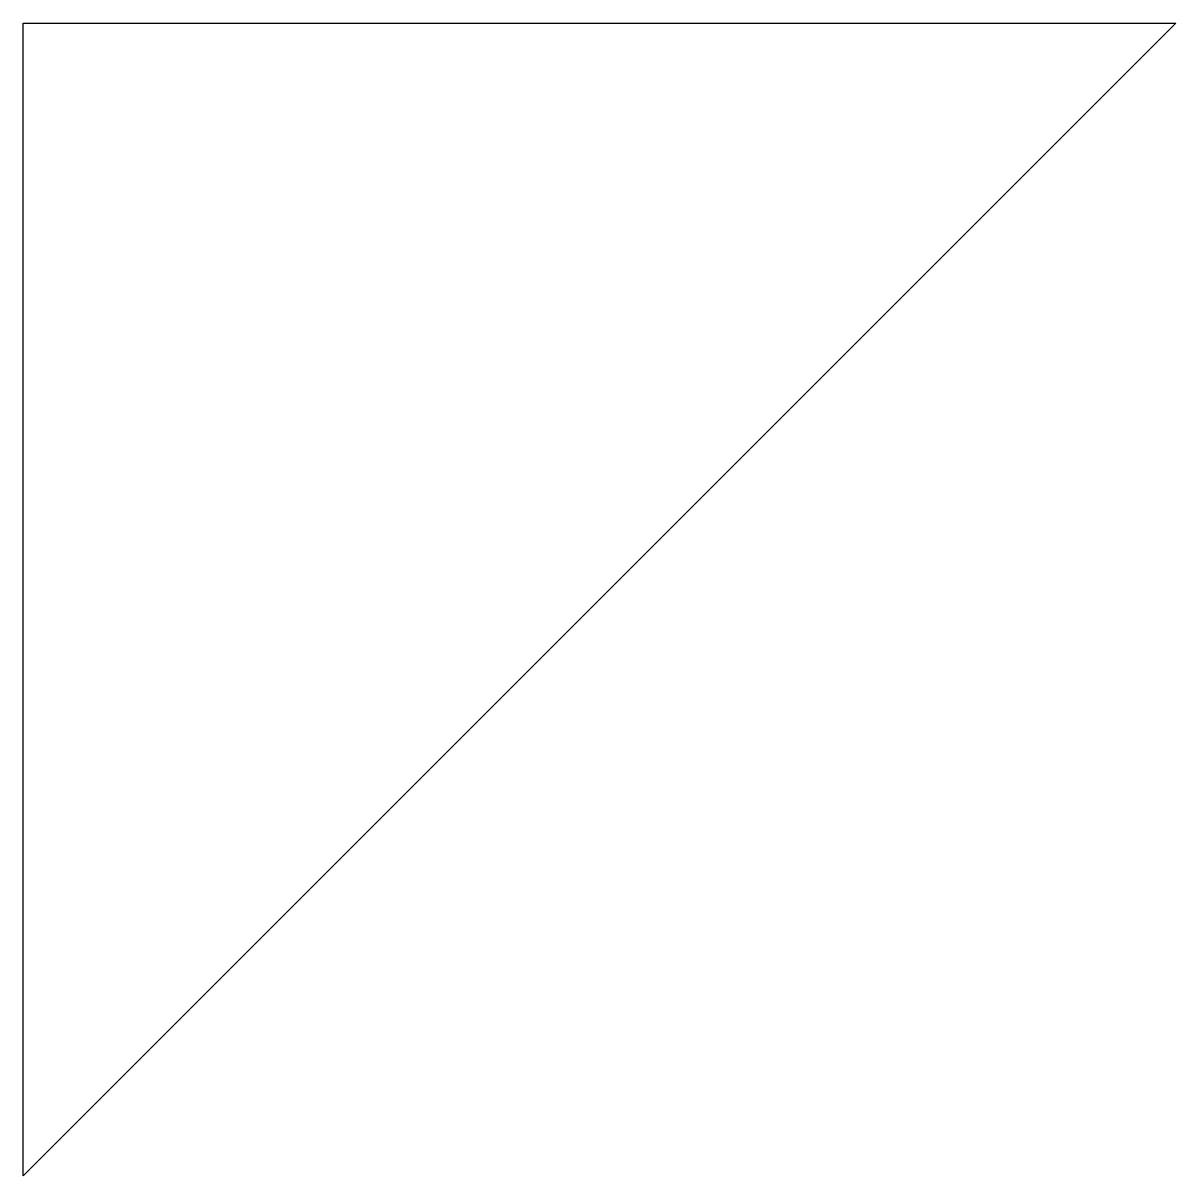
# Model space of a CAD drawing. Header units: metres. Extents: x 0 to 1, y 0 to 1.
import ezdxf

# ---------------------------------------------------------------- set-up
doc = ezdxf.new("R2010")
doc.units = ezdxf.units.M
doc.layers.add('face_example', color=3, linetype='CONTINUOUS')

msp = doc.modelspace()

# ---------------------------------------------------------------- linework, layer by layer
at = {"layer": 'face_example'}
msp.add_3dface([(0, 0), (0, 1, 1), (1, 1), (0, 0)], dxfattribs=at)

doc.saveas('drawing.dxf')
